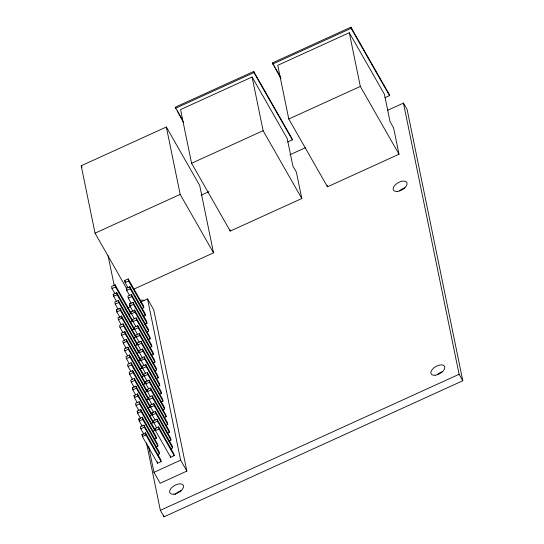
<?xml version="1.0" encoding="UTF-8"?>
<svg xmlns="http://www.w3.org/2000/svg" width="544" height="544" viewBox="0 0 544 544"><rect width="100%" height="100%" fill="white"/><g stroke="black" fill="none" stroke-linecap="round" stroke-linejoin="round"><path stroke-width="0.82" d="M287.708 141.964L292.325 139.862L292.094 138.747L253.722 71.468L175.243 107.209L183.396 122.216M281.017 78.676L272.442 62.941L350.921 27.2L389.3 94.479L389.524 95.594L384.914 97.696M175.467 108.317L253.946 72.576L253.722 71.468M272.673 64.049L351.152 28.315L350.921 27.2M252.103 76.996L180.56 109.582L191.576 163.275L230.255 231.084L301.798 198.499L296.392 172.176L292.856 165.974L287.239 138.598L252.103 76.996L263.119 130.696L301.798 198.499M349.302 32.728L277.76 65.314L288.782 119.014L327.461 186.816L399.004 154.238L393.598 127.908L390.062 121.706L384.438 94.33L349.302 32.728L360.325 86.428L399.004 154.238M126.711 288.701L95.037 233.165L81.199 165.764L166.348 126.99L199.689 185.443L213.52 252.844L133.749 289.177M191.576 163.275L263.119 130.696M288.782 119.014L360.325 86.428M95.037 233.165L180.18 194.392L166.348 126.99M201.185 195.194L208.91 191.678M289.966 154.761L305.408 147.73M387.24 110.466L403.451 103.081L407.136 109.548L462.801 380.746L164.043 516.8L160.351 510.333L146.52 442.952M128.629 314.582L130.744 313.623L130.308 311.522L115.11 284.872L111.588 286.477L112.023 288.572L114.893 293.617M127.969 287.66L125.093 282.622L124.658 280.52L128.18 278.916L143.385 305.572L143.813 307.666L141.698 308.632M112.023 288.572L115.539 286.967L115.11 284.872M125.093 282.622L128.615 281.017L128.18 278.916M116.498 301.403L113.621 296.364L113.186 294.263L116.708 292.658L131.913 319.308L132.342 321.409L130.227 322.368M129.567 295.453L126.691 290.408L126.256 288.313L129.778 286.708L144.983 313.358L145.411 315.459L143.296 316.418M113.621 296.364L117.137 294.76L116.708 292.658M126.691 290.408L130.213 288.81L129.778 286.708M131.825 330.16L133.94 329.195L133.511 327.1L118.306 300.451L114.784 302.056L115.219 304.15L118.096 309.196M144.901 324.21L147.009 323.245L146.581 321.15L131.376 294.494L127.86 296.099L128.289 298.2L131.165 303.239M115.219 304.15L118.742 302.546L118.306 300.451M128.289 298.2L131.811 296.596L131.376 294.494M120.102 317.703L116.817 311.943L116.389 309.842L119.904 308.237L135.109 334.886L135.538 336.988L133.423 337.946M133.171 311.753L129.887 305.986L129.458 303.892L132.981 302.287L148.179 328.936L148.607 331.038L146.499 331.996M116.817 311.943L120.34 310.338L119.904 308.237M129.887 305.986L133.409 304.382L132.981 302.287M127.711 307.924L130.757 306.53M140.665 302.022L147.526 298.894L153.755 309.822L186.857 471.104L160.188 483.256L153.952 472.335L148.668 446.556M135.028 345.739L137.136 344.774L136.707 342.679L121.502 316.03L117.987 317.635L118.415 319.729L121.292 324.775M148.097 339.789L150.205 338.824L149.777 336.729L134.579 310.073L131.056 311.678L131.485 313.779L134.361 318.818M118.415 319.729L121.938 318.124L121.502 316.03M131.485 313.779L135.007 312.174L134.579 310.073M136.626 353.525L138.734 352.566L138.305 350.465L123.107 323.816L119.585 325.421L120.013 327.522L122.89 332.561M149.695 347.575L151.81 346.616L151.375 344.515L136.177 317.866L132.654 319.471L133.083 321.565L135.959 326.611M120.013 327.522L123.536 325.917L123.107 323.816M133.083 321.565L136.605 319.96L136.177 317.866M138.224 361.318L140.332 360.352L139.903 358.258L124.705 331.609L121.183 333.214L121.611 335.308L124.902 341.074M151.293 355.368L153.408 354.402L152.973 352.308L137.775 325.652L134.252 327.257L134.681 329.358L137.972 335.118M121.611 335.308L125.134 333.703L124.705 331.609M134.681 329.358L138.203 327.753L137.775 325.652M139.822 369.104L141.936 368.145L141.501 366.044L126.303 339.395L122.781 341L123.209 343.101L126.086 348.14M152.891 363.154L155.006 362.195L154.571 360.094L139.373 333.445L135.85 335.05L136.286 337.144L139.155 342.19M123.209 343.101L126.732 341.496L126.303 339.395M136.286 337.144L139.801 335.539L139.373 333.445M141.42 376.897L143.534 375.931L143.099 373.837L127.901 347.188L124.379 348.792L124.807 350.887L127.684 355.932M154.489 370.947L156.604 369.981L156.176 367.88L140.971 341.231L137.448 342.836L137.884 344.937L140.76 349.976M124.807 350.887L128.33 349.282L127.901 347.188M137.884 344.937L141.399 343.332L140.971 341.231M143.018 384.683L145.132 383.724L144.697 381.623L129.499 354.974L125.977 356.578L126.412 358.68L129.288 363.718M156.087 378.733L158.202 377.774L157.774 375.673L142.569 349.024L139.046 350.628L139.482 352.723L142.766 358.489M126.412 358.68L129.928 357.075L129.499 354.974M139.482 352.723L143.004 351.118L142.569 349.024M144.616 392.476L146.73 391.51L146.302 389.416L131.097 362.766L127.575 364.364L128.01 366.466L130.886 371.511M157.685 386.526L159.8 385.56L159.372 383.459L144.167 356.81L140.651 358.414L141.08 360.516L143.956 365.554M128.01 366.466L131.532 364.861L131.097 362.766M141.08 360.516L144.602 358.911L144.167 356.81M146.214 400.262L148.328 399.303L147.9 397.202L132.695 370.552L129.173 372.157L129.608 374.258L132.484 379.297M159.99 393.992L161.398 393.353L160.97 391.252L145.765 364.602L142.249 366.207L142.678 368.302L145.554 373.347M129.608 374.258L133.13 372.654L132.695 370.552M142.678 368.302L146.2 366.697L145.765 364.602M147.812 408.054L149.926 407.089L149.498 404.994L134.293 378.345L130.778 379.943L131.206 382.044L134.082 387.09M160.888 402.104L162.996 401.139L162.568 399.038L147.37 372.388L143.847 373.993L144.276 376.094L147.152 381.133M131.206 382.044L134.728 380.44L134.293 378.345M144.276 376.094L147.798 374.49L147.37 372.388M135.68 394.876L132.804 389.837L132.376 387.736L135.898 386.131L151.096 412.78L151.524 414.882L149.416 415.84M148.75 388.926L145.874 383.88L145.445 381.786L148.968 380.181L164.166 406.83L164.594 408.932L162.486 409.89M132.804 389.837L136.326 388.232L135.898 386.131M145.874 383.88L149.396 382.276L148.968 380.181M137.278 402.662L134.402 397.623L133.974 395.522L137.496 393.924L152.694 420.573L153.122 422.668L151.014 423.633M150.348 396.712L147.472 391.673L147.043 389.572L150.566 387.967L165.764 414.616L166.199 416.718L164.084 417.676M134.402 397.623L137.924 396.018L137.496 393.924M147.472 391.673L150.994 390.068L150.566 387.967M152.612 431.419L154.727 430.46L154.292 428.359L139.094 401.71L135.572 403.315L136 405.416L138.876 410.455M165.682 425.469L167.797 424.504L167.362 422.409L152.164 395.76L148.641 397.365L149.07 399.459L151.946 404.505M136 405.416L139.522 403.811L139.094 401.71M149.07 399.459L152.592 397.854L152.164 395.76M140.474 418.241L137.598 413.202L137.17 411.101L140.692 409.503L155.89 436.152L156.325 438.246L154.21 439.212M153.544 412.291L150.674 407.252L150.239 405.151L153.762 403.546L168.96 430.195L169.395 432.296L167.28 433.255M137.598 413.202L141.12 411.597L140.692 409.503M150.674 407.252L154.19 405.647L153.762 403.546M142.072 426.034L139.203 420.988L138.768 418.894L142.29 417.289L157.488 443.938L157.923 446.039L155.808 446.998M155.149 420.084L152.272 415.038L151.837 412.944L155.36 411.339L170.564 437.988L170.993 440.082L168.878 441.048M139.203 420.988L142.718 419.39L142.29 417.289M152.272 415.038L155.788 413.433L155.36 411.339M157.406 454.791L159.521 453.825L159.093 451.731L143.888 425.082L140.366 426.68L140.801 428.781L144.085 434.54M170.476 448.834L172.591 447.875L172.162 445.774L156.958 419.125L153.435 420.73L153.87 422.831L156.747 427.87M140.801 428.781L144.316 427.176L143.888 425.082M153.87 422.831L157.393 421.226L156.958 419.125M141.964 434.472L145.486 432.868L160.691 459.517L161.119 461.618L157.597 463.223L142.399 436.567L141.964 434.472L142.786 435.914M155.04 428.522L158.556 426.918L173.76 453.567L174.189 455.661L170.666 457.266L155.468 430.617L155.04 428.522L155.856 429.957M142.399 436.567L145.921 434.969L145.486 432.868M155.468 430.617L158.991 429.012L158.556 426.918M153.952 472.335L180.628 460.183L147.526 298.894M160.351 510.333L459.109 374.279L403.451 103.081M351.152 28.315L389.524 95.594M459.109 374.279L462.801 380.746M272.442 62.941L273.278 64.403M274.115 65.865L274.951 67.327M275.781 68.789L280.371 76.833M253.946 72.576L292.325 139.862M177.33 110.86L178.16 112.322M178.996 113.784L181.914 118.905M180.18 194.392L213.52 252.844M81.199 165.764L82.035 167.226M128.615 281.017L143.813 307.666M130.213 288.81L145.411 315.459M124.658 280.52L125.48 281.962M131.811 296.596L147.009 323.245M126.256 288.313L127.078 289.755M133.409 304.382L148.607 331.038M135.007 312.174L150.205 338.824M129.458 303.892L130.281 305.334M136.605 319.96L151.81 346.616M115.539 286.967L130.744 313.623M138.203 327.753L153.408 354.402M117.137 294.76L132.342 321.409M139.801 335.539L155.006 362.195M118.742 302.546L133.94 329.195M141.399 343.332L156.604 369.981M113.186 294.263L114.009 295.705M120.34 310.338L135.538 336.988M143.004 351.118L158.202 377.774M121.938 318.124L137.136 344.774M144.602 358.911L159.8 385.56M116.389 309.842L117.205 311.284M123.536 325.917L138.734 352.566M146.2 366.697L161.398 393.353M125.134 333.703L140.332 360.352M147.798 374.49L162.996 401.139M126.732 341.496L141.936 368.145M149.396 382.276L164.594 408.932M128.33 349.282L143.534 375.931M150.994 390.068L166.199 416.718M145.445 381.786L146.268 383.221M129.928 357.075L145.132 383.724M152.592 397.854L167.797 424.504M147.043 389.572L147.866 391.014M131.532 364.861L146.73 391.51M154.19 405.647L169.395 432.296M133.13 372.654L148.328 399.303M155.788 413.433L170.993 440.082M150.239 405.151L151.062 406.592M180.628 460.183L186.857 471.104M134.728 380.44L149.926 407.089M157.393 421.226L172.591 447.875M151.837 412.944L152.66 414.378M136.326 388.232L151.524 414.882M158.991 429.012L174.189 455.661M137.924 396.018L153.122 422.668M132.376 387.736L133.198 389.178M139.522 403.811L154.727 430.46M133.974 395.522L134.796 396.964M141.12 411.597L156.325 438.246M142.718 419.39L157.923 446.039M137.17 411.101L137.992 412.542M144.316 427.176L159.521 453.825M138.768 418.894L139.59 420.335M145.921 434.969L161.119 461.618M327.121 185.171L327.461 186.816M229.915 229.439L230.255 231.084M170.381 455.872L170.666 457.266M157.311 461.822L157.597 463.223M163.696 515.134L164.043 516.8M108.106 255.775L114.247 285.722M399.588 190.733A7.704 4.073 -29.7 0 1 404.77 187.925M437.315 374.53A7.704 4.073 -29.7 0 1 442.49 371.722M175.154 494.374A7.704 4.073 -29.7 0 1 181.24 490.695M140.264 300.356A7.704 4.073 -29.7 0 1 144.269 300.512M397.372 191.427A7.704 4.073 -29.7 0 0 407.041 183.11A7.704 4.073 -29.7 0 0 395.903 184.266A7.704 4.073 -29.7 0 0 397.372 191.427M435.098 375.224A7.704 4.073 -29.7 0 0 444.768 366.908A7.704 4.073 -29.7 0 0 433.629 368.064A7.704 4.073 -29.7 0 0 435.098 375.224M173.842 494.197A7.704 4.073 -29.7 0 0 183.512 485.88A7.704 4.073 -29.7 0 0 172.373 487.043A7.704 4.073 -29.7 0 0 173.842 494.197"/></g></svg>
